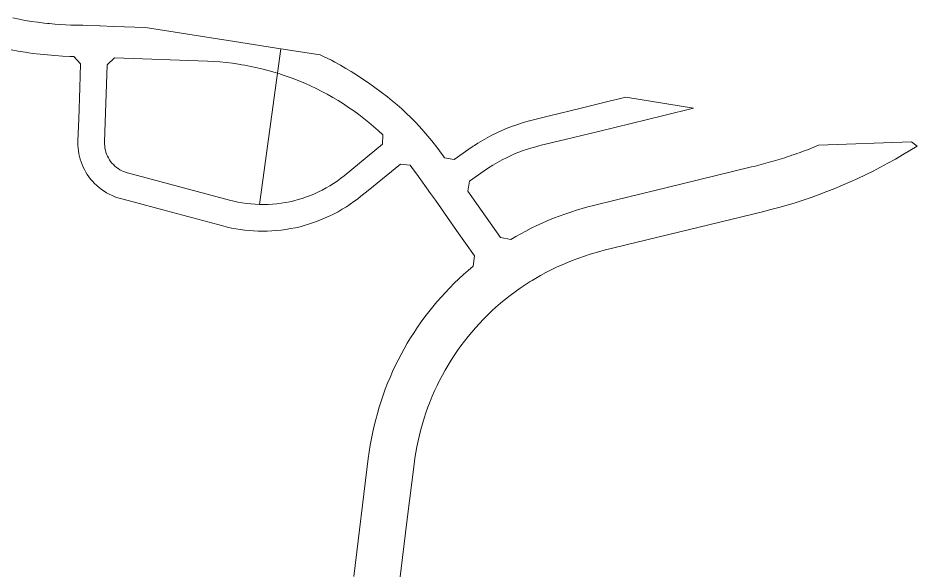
# Model space of a CAD drawing. Header units: metres. Extents: x 296308 to 298462, y 6229542 to 6231092.
# Drawn here: x 297943 to 298451, y 6230765 to 6231076 of the extents above; entities that cross this region are included whole.
import ezdxf

# ---------------------------------------------------------------- set-up
doc = ezdxf.new("R2010")
doc.units = ezdxf.units.M
doc.layers.add('Cadastre Land Parcels_SP_EXT', color=9, linetype='Continuous', lineweight=5)

msp = doc.modelspace()

# ---------------------------------------------------------------- linework, layer by layer
at = {"layer": 'Cadastre Land Parcels_SP_EXT', "linetype": 'Continuous'}
for points in [[(298158.72, 6230757.81), (298163.04, 6230793.24), (298166.88, 6230824.35), (298167.34, 6230827.67), (298167.85, 6230830.94), (298168.44, 6230834.2), (298169.11, 6230837.45), (298169.85, 6230840.68), (298170.67, 6230843.89), (298171.57, 6230847.08), (298172.54, 6230850.24), (298173.59, 6230853.39), (298174.71, 6230856.51), (298175.91, 6230859.63), (298177.15, 6230862.69), (298178.47, 6230865.69), (298179.85, 6230868.67), (298181.08, 6230871.15), (298181.31, 6230871.61), (298182.83, 6230874.51), (298184.41, 6230877.38), (298186.07, 6230880.22), (298187.79, 6230883.01), (298189.57, 6230885.76), (298191.42, 6230888.47), (298193.33, 6230891.14), (298195.29, 6230893.76), (298197.33, 6230896.34), (298199.41, 6230898.87), (298201.56, 6230901.35), (298203.82, 6230903.76), (298206.11, 6230906.19), (298208.42, 6230908.54), (298210.79, 6230910.84), (298213.21, 6230913.08), (298214.05, 6230913.82), (298215.77, 6230915.3), (298218.42, 6230917.48), (298221.12, 6230919.6), (298223.87, 6230921.65), (298226.67, 6230923.64), (298229.51, 6230925.56), (298232.4, 6230927.41), (298233.45, 6230928.04), (298235.31, 6230929.17), (298238.24, 6230930.86), (298241.21, 6230932.47), (298244.21, 6230934.02), (298247.26, 6230935.49), (298250.33, 6230936.89), (298253.44, 6230938.22), (298256.58, 6230939.47), (298259.75, 6230940.64), (298262.95, 6230941.75), (298266.17, 6230942.77), (298271.62, 6230944.31), (298274.15, 6230945.03), (298363.39, 6230966.81), (298368.04, 6230967.98), (298372.63, 6230969.21), (298377.21, 6230970.5), (298381.76, 6230971.88), (298386.28, 6230973.33), (298390.79, 6230974.86), (298395.26, 6230976.46), (298399.71, 6230978.13), (298404.13, 6230979.88), (298408.52, 6230981.7), (298412.88, 6230983.6), (298417.21, 6230985.56), (298421.5, 6230987.6), (298425.76, 6230989.71), (298429.98, 6230991.89), (298434.17, 6230994.14), (298438.32, 6230996.46), (298442.43, 6230998.85), (298446.5, 6231001.31), (298450.54, 6231003.81), (298447.4, 6231006.23), (298395.06, 6231004.27), (298393.71, 6231003.72), (298392.35, 6231003.18), (298390.99, 6231002.64), (298389.63, 6231002.12), (298388.27, 6231001.6), (298386.9, 6231001.09), (298385.53, 6231000.58), (298384.16, 6231000.09), (298382.78, 6230999.6), (298381.41, 6230999.11), (298380.02, 6230998.64), (298378.64, 6230998.17), (298377.26, 6230997.71), (298375.94, 6230997.29), (298374.62, 6230996.86), (298373.3, 6230996.45), (298371.97, 6230996.04), (298370.65, 6230995.65), (298369.32, 6230995.25), (298367.99, 6230994.87), (298366.66, 6230994.49), (298365.32, 6230994.12), (298363.98, 6230993.76), (298362.65, 6230993.4), (298361.31, 6230993.05), (298359.96, 6230992.71), (298358.62, 6230992.38), (298357.27, 6230992.05), (298337.26, 6230987.17), (298317.25, 6230982.3), (298280.33, 6230973.29), (298268, 6230970.28), (298264.88, 6230969.49), (298261.75, 6230968.63), (298258.48, 6230967.66), (298255.2, 6230966.61), (298251.95, 6230965.5), (298248.71, 6230964.32), (298245.47, 6230963.08), (298242.32, 6230961.77), (298239.16, 6230960.39), (298236.04, 6230958.95), (298232.94, 6230957.45), (298229.86, 6230955.89), (298227.03, 6230954.36), (298224.21, 6230952.77), (298221.42, 6230951.14), (298215.71, 6230952.31), (298197.24, 6230978.47), (298198.2, 6230984.04), (298206.33, 6230989.78), (298208.83, 6230991.48), (298211.39, 6230993.1), (298213.99, 6230994.64), (298216.65, 6230996.07), (298218.93, 6230997.25), (298221.25, 6230998.35), (298223.59, 6230999.38), (298225.97, 6231000.34), (298228.36, 6231001.25), (298230.79, 6231002.08), (298233.23, 6231002.81), (298235.48, 6231003.49), (298237.74, 6231004.07), (298252.02, 6231007.52), (298270.85, 6231012.14), (298307.77, 6231021.15), (298324.43, 6231025.18), (298286.3, 6231031.35), (298284.06, 6231030.82), (298276.99, 6231029.08), (298260.46, 6231025.06), (298243.34, 6231020.92), (298234.18, 6231018.64), (298231.28, 6231017.89), (298228.4, 6231017.06), (298225.35, 6231016.08), (298222.33, 6231015.01), (298219.34, 6231013.85), (298216.39, 6231012.61), (298213.47, 6231011.27), (298210.74, 6231009.92), (298208.04, 6231008.49), (298205.38, 6231006.99), (298202.77, 6231005.41), (298200.87, 6231004.19), (298200.2, 6231003.75), (298197.68, 6231002.03), (298189.55, 6230996.3), (298183.98, 6230997.26), (298183.23, 6230998.32), (298181.18, 6231001.16), (298179.07, 6231003.96), (298178.19, 6231005.07), (298176.91, 6231006.71), (298174.69, 6231009.42), (298172.35, 6231012.15), (298169.95, 6231014.83), (298167.5, 6231017.45), (298165.01, 6231020.03), (298162.49, 6231022.46), (298159.92, 6231024.83), (298157.29, 6231027.14), (298154.61, 6231029.39), (298151.87, 6231031.59), (298148.36, 6231034.29), (298144.78, 6231036.94), (298141.15, 6231039.51), (298137.46, 6231042.01), (298134.48, 6231043.96), (298131.46, 6231045.85), (298128.4, 6231047.69), (298125.31, 6231049.48), (298122.18, 6231051.22), (298120.23, 6231052.25), (298118.24, 6231053.25), (298116.23, 6231054.19), (298113.93, 6231055.23), (298091.77, 6231058.72), (298079.71, 6230970.87), (298077.27, 6230970.98), (298074.83, 6230971.16), (298072.4, 6230971.42), (298069.97, 6230971.77), (298067.57, 6230972.2), (298065.17, 6230972.71), (298062.75, 6230973.29), (298005.29, 6230988.69), (298004.16, 6230989.05), (298003.06, 6230989.46), (298001.99, 6230989.95), (298000.96, 6230990.51), (297999.97, 6230991.14), (297999.02, 6230991.83), (297998.12, 6230992.59), (297997.27, 6230993.41), (297996.48, 6230994.28), (297995.75, 6230995.2), (297995.08, 6230996.16), (297994.48, 6230997.17), (297993.95, 6230998.22), (297993.49, 6230999.3), (297993.1, 6231000.41), (297992.79, 6231001.55), (297992.56, 6231002.7), (297992.4, 6231003.86), (297992.32, 6231005.04), (297992.32, 6231006.21), (297993.8, 6231049.69), (297997.95, 6231053.57), (298050.31, 6231051.76), (298053.85, 6231051.57), (298057.38, 6231051.31), (298060.9, 6231050.98), (298064.42, 6231050.56), (298067.92, 6231050.06), (298069.78, 6231049.75), (298071.41, 6231049.48), (298074.89, 6231048.81), (298078.35, 6231048.07), (298081.79, 6231047.25), (298085.21, 6231046.34), (298088.61, 6231045.36), (298091.17, 6231044.56), (298091.98, 6231044.3), (298095.33, 6231043.16), (298098.65, 6231041.94), (298101.95, 6231040.65), (298105.21, 6231039.28), (298108.44, 6231037.83), (298111.63, 6231036.31), (298114.79, 6231034.71), (298117.91, 6231033.05), (298120.99, 6231031.31), (298124.03, 6231029.49), (298127.03, 6231027.61), (298129.98, 6231025.66), (298132.89, 6231023.64), (298135.74, 6231021.56), (298138.55, 6231019.41), (298141.31, 6231017.19), (298144.02, 6231014.91), (298146.67, 6231012.57), (298149.3, 6231010.16), (298149.09, 6231004.84), (298127.37, 6230987.1), (298125.42, 6230985.55), (298123.45, 6230984.11), (298121.42, 6230982.74), (298119.35, 6230981.44), (298117.24, 6230980.2), (298115.09, 6230979.04), (298112.9, 6230977.95), (298110.67, 6230976.94), (298108.41, 6230976), (298106.13, 6230975.13), (298103.81, 6230974.34), (298101.47, 6230973.64), (298099.11, 6230973.01), (298096.72, 6230972.45), (298094.32, 6230971.98), (298091.91, 6230971.6), (298089.48, 6230971.29), (298087.04, 6230971.06), (298084.6, 6230970.92), (298082.16, 6230970.85), (298079.71, 6230970.87), (298091.77, 6231058.72), (298069.11, 6231062.29), (298015.34, 6231070.75), (297997.6, 6231071.39), (297989.9, 6231071.71), (297989.66, 6231071.72), (297980.14, 6231071.98), (297973.35, 6231072.05), (297970.34, 6231072.16), (297967.33, 6231072.34), (297964.33, 6231072.59), (297961.33, 6231072.91), (297960.2, 6231073.05), (297958.34, 6231073.27), (297954.75, 6231073.7), (297951.19, 6231074.21), (297947.63, 6231074.78), (297944.09, 6231075.41), (297940.57, 6231076.11)], [(297939.59, 6231058.07), (297943.56, 6231057.37), (297947.54, 6231056.74), (297951.73, 6231056.16), (297955.92, 6231055.66), (297960.12, 6231055.23), (297964.33, 6231054.89), (297968.54, 6231054.63), (297972.76, 6231054.44), (297974.96, 6231054.37), (297978.82, 6231050.23), (297978.32, 6231036.63), (297977.72, 6231019.04), (297977.32, 6231006.73), (297977.3, 6231005.48), (297977.31, 6231004.21), (297977.44, 6231002.65), (297977.62, 6231001.08), (297977.88, 6230999.52), (297978.21, 6230997.98), (297978.62, 6230996.45), (297979.1, 6230994.95), (297979.64, 6230993.45), (297980.29, 6230992.01), (297980.99, 6230990.58), (297981.76, 6230989.18), (297982.6, 6230987.83), (297983.5, 6230986.52), (297984.47, 6230985.25), (297985.5, 6230984.03), (297986.68, 6230982.77), (297987.92, 6230981.58), (297989.23, 6230980.45), (297990.59, 6230979.4), (297992.01, 6230978.41), (297993.47, 6230977.51), (297994.98, 6230976.68), (297996.53, 6230975.94), (297998.12, 6230975.28), (297999.75, 6230974.7), (298001.4, 6230974.21), (298008.37, 6230972.35), (298025.27, 6230967.82), (298042.18, 6230963.29), (298059.09, 6230958.76), (298061.51, 6230958.15), (298063.96, 6230957.61), (298066.42, 6230957.14), (298068.89, 6230956.75), (298071.37, 6230956.42), (298073.83, 6230956.15), (298076.41, 6230955.97), (298078.96, 6230955.86), (298081.51, 6230955.82), (298084.07, 6230955.86), (298086.62, 6230955.97), (298089.16, 6230956.13), (298091.87, 6230956.43), (298094.57, 6230956.8), (298097.26, 6230957.24), (298099.93, 6230957.77), (298102.58, 6230958.35), (298104.94, 6230959), (298107.28, 6230959.69), (298109.61, 6230960.44), (298111.91, 6230961.25), (298114.18, 6230962.13), (298116.44, 6230963.07), (298118.99, 6230964.23), (298121.5, 6230965.47), (298123.98, 6230966.79), (298126.41, 6230968.18), (298128.81, 6230969.62), (298130.87, 6230971.04), (298132.91, 6230972.47), (298134.91, 6230973.96), (298136.87, 6230975.51), (298140.9, 6230978.8), (298159.14, 6230993.68), (298164.73, 6230993.07), (298166.65, 6230990.52), (298168.51, 6230987.93), (298176.13, 6230977.15), (298178.88, 6230973.26), (298190.87, 6230956.27), (298201.03, 6230941.88), (298200.21, 6230936.06), (298197.44, 6230933.7), (298194.75, 6230931.33), (298192.11, 6230928.89), (298189.52, 6230926.4), (298186.99, 6230923.85), (298184.52, 6230921.25), (298182.1, 6230918.6), (298180.1, 6230916.31), (298179.74, 6230915.89), (298177.43, 6230913.14), (298175.19, 6230910.33), (298173.01, 6230907.48), (298170.89, 6230904.58), (298168.84, 6230901.64), (298166.84, 6230898.65), (298164.92, 6230895.62), (298163.06, 6230892.54), (298161.26, 6230889.43), (298159.54, 6230886.28), (298157.88, 6230883.1), (298156.29, 6230879.88), (298154.77, 6230876.62), (298153.33, 6230873.34), (298151.95, 6230870.02), (298150.65, 6230866.67), (298149.41, 6230863.3), (298148.26, 6230859.9), (298147.17, 6230856.48), (298146.16, 6230853.03), (298145.23, 6230849.56), (298144.37, 6230846.08), (298143.59, 6230842.59), (298142.81, 6230838.83), (298142.13, 6230835.08), (298141.56, 6230831.3), (298141.05, 6230827.52), (298132.92, 6230761.03)]]:
    msp.add_lwpolyline(points, dxfattribs=at)

doc.saveas('drawing.dxf')
